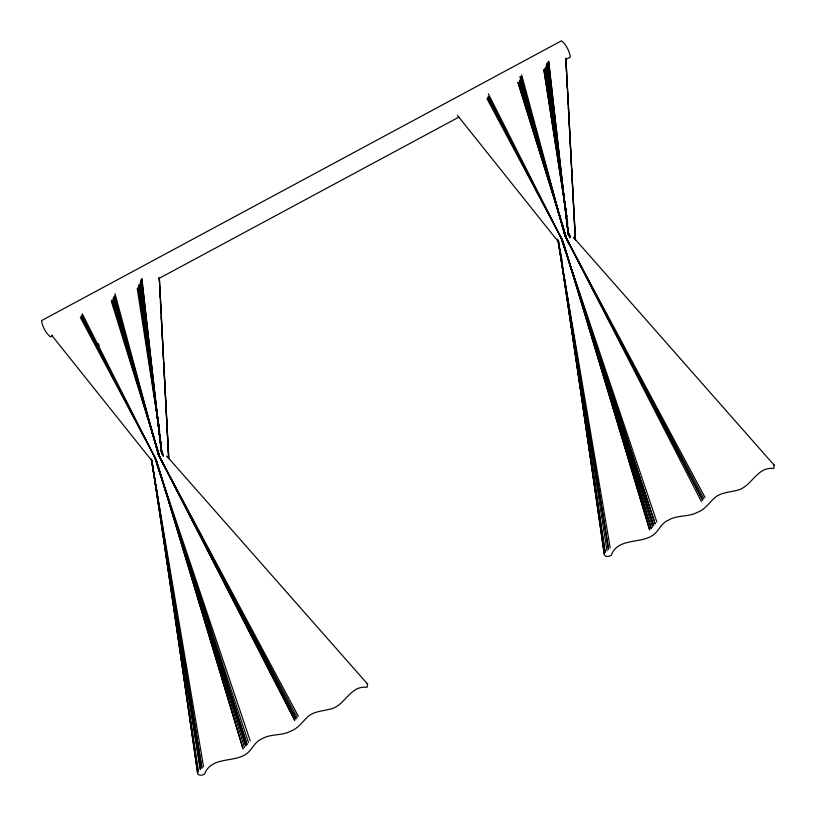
<?xml version="1.0" encoding="UTF-8"?>
<svg xmlns="http://www.w3.org/2000/svg" width="816" height="816" viewBox="0 0 816 816"><rect width="100%" height="100%" fill="white"/><g stroke="black" fill="none" stroke-linecap="round" stroke-linejoin="round"><path stroke-width="1.22" d="M52.642 335.672L50.398 336.875C45.716 332.989 42.452 326.624 41.545 320.617L561.5 40.8C566.182 44.686 569.446 51.051 570.353 57.059L565.498 59.752M159.253 278.307L458.888 117.106M573.393 237.262L774.251 465.273L773.711 468.506C756.208 466.375 751.852 487.713 736.185 490.487C729.076 492.334 721.201 492.517 715.193 497.332C709.328 502.523 705.004 509.704 697.17 512.428C688.194 517.293 677.3 514.723 668.528 520.118C661.297 522.852 659.093 530.706 653.259 534.98C640.274 544.333 618.14 537.214 611.184 555.41C609.164 556.43 605.666 557.277 604.33 554.849L578.483 374.248M166.739 456.052L367.588 684.063L367.057 687.286C349.554 685.154 345.188 706.493 329.531 709.277C322.422 711.113 314.548 711.297 308.54 716.111C302.675 721.313 298.35 728.484 290.506 731.218C281.54 736.083 270.647 733.502 261.875 738.898C254.633 741.632 252.43 749.486 246.605 753.76C233.621 763.113 211.487 755.993 204.53 774.19C202.511 775.22 199.012 776.057 197.676 773.629L169.657 577.942M573.821 237.742L575.443 239.802L565.906 58.13L575.219 239.465M167.158 456.521L168.79 458.592L159.314 278.174M457.409 115.321L558.929 242.485M51.541 335.09L152.276 461.264M557.236 239.129L558.787 241.138M773.884 464.763L774.251 465.273M367.231 683.543L367.588 684.063M198.461 771.151L151.837 460.53L152.225 461.203M566.671 218.81L547.016 63.413L568.446 234.671L547.75 62.24L568.242 234.202L548.638 61.18L568.14 233.835L570.027 237.66L569.639 235.151M565.009 235.732L703.851 498.8M158.355 454.512L297.197 717.58M520.129 76.816L565.284 236.497L704.973 497.383M112.088 300.094L159.661 457.021L296.065 718.998L159.293 456.409L113.291 297.932L158.916 455.797L113.822 296.84L158.63 455.277L298.319 716.173M486.968 98.593L562.775 240.873M80.315 317.373L156.315 460.102M487.682 97.532L562.479 240.332M81.019 316.302L155.438 458.48L247.054 744.559L154.948 457.684L82.253 313.732M519.425 80.274L565.947 237.629L702.729 500.218L566.314 238.241L564.845 233.376L566.314 238.241L701.413 501.595M488.223 96.4L562.091 239.7L653.708 525.779L561.602 238.904L488.345 93.83M98.114 343.434L99.287 345.698M81.559 315.17L155.438 458.48L245.891 746.018L155.825 459.112L244.545 747.446M158.477 452.696L159.946 457.541L294.76 720.375L159.661 457.021L113.128 300.247L159.293 456.409M558.511 241.628L557.981 240.322L610.205 548.005M517.936 82.294L566.794 239.19L565.651 235.549M159.946 457.541L111.282 301.073M151.429 459.459L200.379 769.672L151.603 459.898L201.899 768.203L151.327 459.102L203.551 766.785M656.89 522.118L560.99 237.65L655.177 523.923L561.602 238.904M250.237 740.897L154.336 456.43L248.523 742.703M562.091 239.7L652.555 527.238M517.936 82.304L564.142 230.683M562.856 241.546L651.199 528.666L563.142 242.087L649.679 530.033L564.06 244.973M563.285 227.858L519.109 82.498L564.111 230.938M564.029 230.285L566.6 238.762M112.088 300.074L157.733 450.279M156.478 460.877L243.025 748.813L156.682 461.315M519.425 80.243L564.152 230.948M520.302 80.366L565.947 237.629M520.302 80.396L565.57 237.017L520.139 76.837M163.373 456.44L161.486 452.625L141.831 278.684L161.588 452.982L140.944 279.786L161.792 453.451L140.352 282.173L161.14 446.444L139.944 284.672M521.159 77.01L565.284 236.497M521.149 77L565.1 236.059L521.638 74.797M114.495 295.78L158.63 455.277M114.985 293.587L158.447 454.849M558.083 240.679L608.552 549.423L558.266 241.118L607.033 550.892M565.855 211.058L543.874 69.595L565.927 211.324L565.386 207.529M137.221 288.374L158.692 426.34L158.192 422.535M159.008 428.594L159.589 432.347M159.977 434.846L160.364 437.356M558.685 243.015L605.115 552.371L558.807 243.28L604.544 553.217L575.27 352.655M565.049 204.643L544.751 68.789L565.1 205.571M565.427 207.162L565.804 209.671M565.468 208.08L565.845 210.589M566.406 214.363L566.773 216.872M138.088 287.548L158.773 425.942M159.151 428.461L159.559 431.888M151.96 460.805L197.88 771.997M561.469 258.05L561.836 260.579M562.204 263.099L562.571 265.618M563.122 269.402L563.489 271.932M563.856 274.451L564.223 276.971L563.815 274.411M566.804 294.637L566.253 290.853L566.732 294.566M567.171 297.157L567.538 299.676L567.089 297.085M567.905 302.206L568.273 304.725M568.64 307.244L569.201 311.029L567.824 302.124M569.568 313.558L569.935 316.078M570.302 318.597L570.853 322.381M571.22 324.911L573.25 338.783M573.617 341.302L573.985 343.832M574.352 346.351L574.903 350.135M560.714 252.991L561.082 255.51M561.439 258.029L561.806 260.549M562.173 263.068L562.714 266.852M563.081 269.372L563.448 271.891M569.466 313.456L570.741 322.279M571.098 324.799L604.268 554.064M154.969 478.074L155.519 481.858M155.876 484.378L156.284 486.928M156.611 489.416L157.937 498.28M158.253 500.749L159.599 509.633M159.885 512.091L160.334 514.682M160.619 517.13L161.986 526.034M162.262 528.462L197.615 772.844M564.335 199.104L545.506 67.891L565.019 205.01M564.692 201.623L565.06 204.143M565.6 207.927L565.967 210.457M567.293 296.29L567.854 300.206M569.639 312.64L570.017 315.333M571.261 323.952L571.639 326.675M571.985 328.981L572.363 331.724M572.893 335.274L573.271 338.028M573.607 340.303L573.995 343.067M574.515 346.586L574.892 349.37M575.229 351.614L576.514 360.713M576.861 362.936L578.146 372.055M157.855 419.149L138.669 285.406L157.835 420.016M158.222 421.668L158.763 425.452M159.202 505.012L159.569 507.644M160.823 516.334L161.191 518.986M162.455 527.809L162.823 530.339M164.067 538.968L164.444 541.681M164.801 544.201L165.169 546.72M165.689 550.28L166.066 553.024M166.433 555.543L166.954 559.082M167.311 561.602L167.698 564.366M168.035 566.63L168.575 570.404M168.779 571.934L169.32 575.719M566.273 213.823L566.641 216.332M567.171 220.106L567.528 222.625M159.089 428.828L159.446 431.338L159.212 428.869M160.334 437.631L159.977 435.112L160.426 437.662M160.874 441.405L161.231 443.924M162.486 452.727L162.843 455.246L162.496 452.737M546.118 66.871L563.438 192.494M563.785 195.014L564.305 198.778M564.652 201.287L564.998 203.806M565.519 207.57L565.865 210.079M567.253 220.136L567.599 222.646M157.131 413.794L139.291 284.396L159.579 433.245M157.478 416.303L157.825 418.812M158.345 422.586L158.692 425.095M546.108 66.902L565.029 205.632M565.376 208.151L565.886 211.936M566.233 214.465L566.753 218.239M567.61 224.553L567.089 220.769L567.487 223.309M159.926 435.764L160.262 438.284L159.997 435.785M565.151 205.673L546.434 64.597L568.752 235.243M565.478 208.192L565.814 210.712M566.314 214.486L566.651 217.005M139.954 284.641L157.825 419.414M158.161 421.933L158.661 425.717M158.998 428.237L159.497 432.011M566.998 221.34L567.477 225.134M567.793 227.654L568.273 231.448M565.865 61.2L566.477 72.604M566.681 76.398L567.365 89.066M567.497 91.606L568.181 104.275M568.313 106.804L571.506 166.342M571.639 168.871L575.443 239.802M159.079 277.45L159.283 281.255M159.559 286.314L160.16 297.718M160.364 301.522L160.976 312.916M161.18 316.72L161.864 329.389M161.996 331.918L163.496 359.785M163.628 362.324L168.79 458.592M159.375 277.613L168.555 458.255M566.712 216.342L566.314 213.833L566.732 216.362M569.935 237.354L569.548 234.845L569.935 237.354M565.886 288.323L564.59 279.5L565.814 288.262M569.16 235.906L568.813 233.376L569.16 235.906M161.129 444.598L160.783 442.068L161.16 444.608M162.098 454.022L161.435 448.963L162.098 454.022"/></g></svg>
